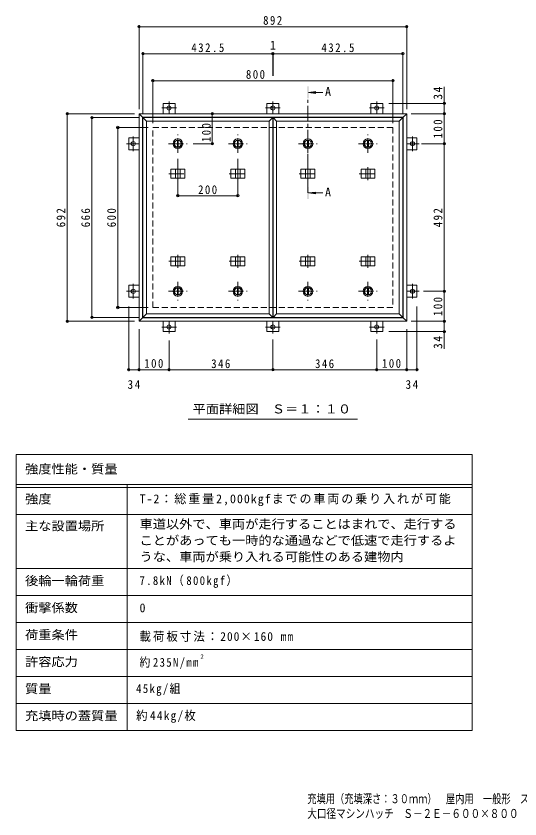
# Model space of a CAD drawing. Units: millimetres at full size, sheet at 1:10. Extents: x -1763 to 1949, y -1353 to 1323.
# Drawn here: x -1763 to -84, y -1353 to 1323 of the extents above; entities that cross this region are included whole.
import ezdxf
from ezdxf.enums import TextEntityAlignment as Align

# ---------------------------------------------------------------- set-up
doc = ezdxf.new("R2010")
doc.units = ezdxf.units.MM
doc.header["$LTSCALE"] = 10
doc.header["$PDMODE"] = 32
doc.header["$PDSIZE"] = 8
doc.linetypes.add('CHAIN1', pattern=[8, 5, -1, 1, -1])
doc.linetypes.add('DASHED2', pattern=[3, 2, -1])
for name, color, linetype, lineweight in [('0-1_躯体', 2, 'DASHED2', 9), ('0-2_仕上', 3, 'Continuous', 9), ('0-3_建具', 4, 'Continuous', 9), ('0-5_寸法', 4, 'Continuous', 9), ('0-C', 2, 'Continuous', 9), ('0-E', 3, 'Continuous', 9), ('0-F', 7, 'Continuous', 9), ('F-5_F-5ﾚｲﾔ', 7, 'Continuous', 9), ('F-F_F-Fﾚｲﾔ', 2, 'Continuous', 9)]:
    doc.layers.add(name, color=color, linetype=linetype, lineweight=lineweight)
doc.styles.add('ＭＳ ゴシック', font='')
doc.styles.get('ＭＳ ゴシック').set_extended_font_data('MS Gothic')

msp = doc.modelspace()

# ---------------------------------------------------------------- linework, layer by layer
at = {"layer": '0-1_躯体'}
for p, q in [((-1307.34, 351.59), (-1307.34, 951.59)), ((-1307.34, 951.59), (-507.34, 951.59)), ((-507.34, 951.59), (-507.34, 351.59)), ((-507.34, 351.59), (-1307.34, 351.59))]:
    msp.add_line(p, q, dxfattribs=at)
at = {"layer": '0-2_仕上'}
for p, q in [((-1340.34, 984.59), (-1328.34, 972.59)), ((-1340.34, 318.59), (-1340.34, 984.59)), ((-1340.34, 984.59), (-907.84, 984.59)), ((-1328.34, 972.59), (-919.84, 972.59)), ((-907.84, 318.59), (-907.84, 984.59)), ((-906.84, 984.59), (-894.84, 972.59)), ((-906.84, 318.59), (-906.84, 984.59)), ((-906.84, 984.59), (-474.34, 984.59)), ((-894.84, 972.59), (-486.34, 972.59)), ((-474.34, 318.59), (-474.34, 984.59)), ((-919.84, 330.59), (-1328.34, 330.59)), ((-907.84, 318.59), (-919.84, 330.59)), ((-486.34, 330.59), (-894.84, 330.59)), ((-474.34, 318.59), (-486.34, 330.59)), ((-907.84, 318.59), (-1340.34, 318.59)), ((-474.34, 318.59), (-906.84, 318.59))]:
    msp.add_line(p, q, dxfattribs=at)
for points in [[(-1340.34, 318.59), (-1328.34, 330.59), (-1328.34, 972.59)], [(-919.84, 330.59), (-919.84, 972.59), (-907.84, 984.59)], [(-906.84, 318.59), (-894.84, 330.59), (-894.84, 972.59)], [(-486.34, 330.59), (-486.34, 972.59), (-474.34, 984.59)]]:
    msp.add_lwpolyline(points, dxfattribs=at)
at = {"layer": '0-3_建具', "color": 2}
for p, q in [((-1353.34, 997.59), (-1341.34, 985.59)), ((-1353.34, 305.59), (-1353.34, 997.59)), ((-1353.34, 997.59), (-461.34, 997.59)), ((-473.34, 985.59), (-461.34, 997.59)), ((-461.34, 997.59), (-461.34, 305.59)), ((-1341.34, 317.59), (-1341.34, 985.59)), ((-1341.34, 985.59), (-473.34, 985.59)), ((-473.34, 317.59), (-473.34, 985.59)), ((-1341.34, 317.59), (-1353.34, 305.59)), ((-461.34, 305.59), (-1353.34, 305.59)), ((-473.34, 317.59), (-1341.34, 317.59)), ((-473.34, 317.59), (-461.34, 305.59))]:
    msp.add_line(p, q, dxfattribs=at)
at = {"layer": '0-3_建具'}
for p, q in [((-1247.18, 812.59), (-1247.18, 782.59)), ((-1247.18, 812.59), (-1201, 812.59)), ((-1231.59, 812.59), (-1231.59, 782.59)), ((-1216.59, 812.59), (-1216.59, 782.59)), ((-1201, 812.59), (-1201, 782.59)), ((-1047.18, 812.59), (-1047.18, 782.59)), ((-1047.18, 812.59), (-1001, 812.59)), ((-1031.59, 812.59), (-1031.59, 782.59)), ((-1016.59, 812.59), (-1016.59, 782.59)), ((-1001, 812.59), (-1001, 782.59)), ((-813.68, 812.59), (-813.68, 782.59)), ((-813.68, 812.59), (-767.5, 812.59)), ((-798.09, 812.59), (-798.09, 782.59)), ((-783.09, 812.59), (-783.09, 782.59)), ((-767.5, 812.59), (-767.5, 782.59)), ((-613.68, 812.59), (-613.68, 782.59)), ((-613.68, 812.59), (-567.5, 812.59)), ((-598.09, 812.59), (-598.09, 782.59)), ((-583.09, 812.59), (-583.09, 782.59)), ((-567.5, 812.59), (-567.5, 782.59)), ((-1247.18, 782.59), (-1201, 782.59)), ((-1047.18, 782.59), (-1001, 782.59)), ((-813.68, 782.59), (-767.5, 782.59)), ((-613.68, 782.59), (-567.5, 782.59)), ((-1247.18, 490.59), (-1247.18, 520.59)), ((-1247.18, 520.59), (-1201, 520.59)), ((-1231.59, 490.59), (-1231.59, 520.59)), ((-1216.59, 490.59), (-1216.59, 520.59)), ((-1201, 490.59), (-1201, 520.59)), ((-1047.18, 490.59), (-1047.18, 520.59)), ((-1047.18, 520.59), (-1001, 520.59)), ((-1031.59, 490.59), (-1031.59, 520.59)), ((-1016.59, 490.59), (-1016.59, 520.59)), ((-1001, 490.59), (-1001, 520.59)), ((-813.68, 490.59), (-813.68, 520.59)), ((-813.68, 520.59), (-767.5, 520.59)), ((-798.09, 490.59), (-798.09, 520.59)), ((-783.09, 490.59), (-783.09, 520.59)), ((-767.5, 490.59), (-767.5, 520.59)), ((-613.68, 490.59), (-613.68, 520.59)), ((-613.68, 520.59), (-567.5, 520.59)), ((-598.09, 490.59), (-598.09, 520.59)), ((-583.09, 490.59), (-583.09, 520.59)), ((-567.5, 490.59), (-567.5, 520.59)), ((-1247.18, 490.59), (-1201, 490.59)), ((-1047.18, 490.59), (-1001, 490.59)), ((-813.68, 490.59), (-767.5, 490.59)), ((-613.68, 490.59), (-567.5, 490.59))]:
    msp.add_line(p, q, dxfattribs=at)
at = {"layer": '0-3_建具', "linetype": 'CHAIN1'}
for p, q in [((-1224.09, 819.71), (-1224.09, 776.47)), ((-1024.09, 819.71), (-1024.09, 776.47)), ((-790.59, 819.71), (-790.59, 776.47)), ((-590.59, 819.71), (-590.59, 776.47)), ((-1253.5, 797.59), (-1194.68, 797.59)), ((-1053.5, 797.59), (-994.68, 797.59)), ((-820, 797.59), (-761.18, 797.59)), ((-620, 797.59), (-561.18, 797.59)), ((-1224.09, 483.47), (-1224.09, 526.71)), ((-1024.09, 483.47), (-1024.09, 526.71)), ((-790.59, 483.47), (-790.59, 526.71)), ((-590.59, 483.47), (-590.59, 526.71)), ((-1253.5, 505.59), (-1194.68, 505.59)), ((-1053.5, 505.59), (-994.68, 505.59)), ((-820, 505.59), (-761.18, 505.59)), ((-620, 505.59), (-561.18, 505.59))]:
    msp.add_line(p, q, dxfattribs=at)
at = {"layer": '0-5_寸法'}
for p, q in [((-788.59, 1068.41), (-763.8, 1071.67)), ((-788.59, 1068.41), (-763.8, 1065.14)), ((-788.59, 1068.41), (-741.12, 1068.41)), ((-788.59, 733.28), (-763.8, 736.54)), ((-788.59, 733.28), (-763.8, 730.02)), ((-788.59, 733.28), (-741.12, 733.28))]:
    msp.add_line(p, q, dxfattribs=at)
at = {"layer": '0-5_寸法', "linetype": 'CHAIN1'}
msp.add_line((-790.59, 733.28), (-790.59, 1048.41), dxfattribs=at)
at = {"layer": '0-5_寸法', "color": 7}
msp.add_line((-1189.87, -20.19), (-624.81, -20.19), dxfattribs=at)
at = {"layer": '0-5_寸法'}
for points in [[(-788.59, 1088.41), (-792.59, 1088.41), (-788.59, 1048.41), (-792.59, 1048.41)], [(-788.59, 713.28), (-792.59, 713.28), (-788.59, 753.28), (-792.59, 753.28)]]:
    msp.add_solid(points, dxfattribs=at)
at = {"layer": '0-C', "linetype": 'CHAIN1'}
for p, q in [((-1224.09, 866.59), (-1224.09, 928.59)), ((-1024.09, 866.59), (-1024.09, 928.59)), ((-790.59, 866.59), (-790.59, 928.59)), ((-590.59, 866.59), (-590.59, 928.59)), ((-1255.09, 897.59), (-1193.09, 897.59)), ((-1055.09, 897.59), (-993.09, 897.59)), ((-821.59, 897.59), (-759.59, 897.59)), ((-621.59, 897.59), (-559.59, 897.59)), ((-1224.09, 436.59), (-1224.09, 374.59)), ((-1024.09, 436.59), (-1024.09, 374.59)), ((-790.59, 436.59), (-790.59, 374.59)), ((-590.59, 436.59), (-590.59, 374.59)), ((-1255.09, 405.59), (-1193.09, 405.59)), ((-1055.09, 405.59), (-993.09, 405.59)), ((-821.59, 405.59), (-759.59, 405.59)), ((-621.59, 405.59), (-559.59, 405.59))]:
    msp.add_line(p, q, dxfattribs=at)
at = {"layer": '0-C'}
for p, q in [((-1225.59, 908.99), (-1225.59, 886.19)), ((-1222.59, 908.99), (-1222.59, 886.19)), ((-1025.59, 908.99), (-1025.59, 886.19)), ((-1022.59, 908.99), (-1022.59, 886.19)), ((-792.09, 908.99), (-792.09, 886.19)), ((-789.09, 908.99), (-789.09, 886.19)), ((-592.09, 908.99), (-592.09, 886.19)), ((-589.09, 908.99), (-589.09, 886.19)), ((-1225.59, 394.19), (-1225.59, 416.99)), ((-1222.59, 394.19), (-1222.59, 416.99)), ((-1025.59, 394.19), (-1025.59, 416.99)), ((-1022.59, 394.19), (-1022.59, 416.99)), ((-792.09, 394.19), (-792.09, 416.99)), ((-789.09, 394.19), (-789.09, 416.99)), ((-592.09, 394.19), (-592.09, 416.99)), ((-589.09, 394.19), (-589.09, 416.99))]:
    msp.add_line(p, q, dxfattribs=at)
for centre, radius in [((-1224.09, 897.59), 16), ((-1024.09, 897.59), 16), ((-790.59, 897.59), 16), ((-590.59, 897.59), 16), ((-1224.09, 897.59), 12), ((-1224.09, 897.59), 11.5), ((-1024.09, 897.59), 12), ((-1024.09, 897.59), 11.5), ((-790.59, 897.59), 12), ((-790.59, 897.59), 11.5), ((-590.59, 897.59), 12), ((-590.59, 897.59), 11.5), ((-1224.09, 405.59), 16), ((-1224.09, 405.59), 12), ((-1224.09, 405.59), 11.5), ((-1024.09, 405.59), 16), ((-1024.09, 405.59), 12), ((-1024.09, 405.59), 11.5), ((-790.59, 405.59), 16), ((-790.59, 405.59), 12), ((-790.59, 405.59), 11.5), ((-590.59, 405.59), 16), ((-590.59, 405.59), 12), ((-590.59, 405.59), 11.5)]:
    msp.add_circle(centre, radius, dxfattribs=at)
at = {"layer": '0-E'}
for p, q in [((-1273.34, 1031.79), (-1233.34, 1031.79)), ((-1273.34, 1031.79), (-1273.34, 997.59)), ((-1233.34, 1031.79), (-1233.34, 997.59)), ((-927.34, 1031.79), (-887.34, 1031.79)), ((-927.34, 1031.79), (-927.34, 997.59)), ((-887.34, 1031.79), (-887.34, 997.59)), ((-581.34, 1031.79), (-541.34, 1031.79)), ((-581.34, 1031.79), (-581.34, 997.59)), ((-541.34, 1031.79), (-541.34, 997.59)), ((-1387.54, 877.59), (-1387.54, 917.59)), ((-1387.54, 917.59), (-1353.34, 917.59)), ((-427.14, 917.59), (-461.34, 917.59)), ((-427.14, 917.59), (-427.14, 877.59)), ((-1387.54, 877.59), (-1353.34, 877.59)), ((-427.14, 877.59), (-461.34, 877.59)), ((-1387.54, 385.59), (-1387.54, 425.59)), ((-1387.54, 425.59), (-1353.34, 425.59)), ((-427.14, 425.59), (-461.34, 425.59)), ((-427.14, 425.59), (-427.14, 385.59)), ((-1387.54, 385.59), (-1353.34, 385.59)), ((-427.14, 385.59), (-461.34, 385.59)), ((-1273.34, 271.39), (-1273.34, 305.59)), ((-1233.34, 271.39), (-1233.34, 305.59)), ((-927.34, 271.39), (-927.34, 305.59)), ((-887.34, 271.39), (-887.34, 305.59)), ((-581.34, 271.39), (-581.34, 305.59)), ((-541.34, 271.39), (-541.34, 305.59)), ((-1233.34, 271.39), (-1273.34, 271.39)), ((-887.34, 271.39), (-927.34, 271.39)), ((-541.34, 271.39), (-581.34, 271.39))]:
    msp.add_line(p, q, dxfattribs=at)
at = {"layer": '0-E', "linetype": 'CHAIN1'}
for p, q in [((-1253.34, 1038.76), (-1253.34, 997.59)), ((-907.34, 1038.76), (-907.34, 997.59)), ((-561.34, 1038.76), (-561.34, 997.59)), ((-1228.96, 1016.79), (-1277.72, 1016.79)), ((-882.96, 1016.79), (-931.72, 1016.79)), ((-536.96, 1016.79), (-585.72, 1016.79)), ((-1372.54, 921.97), (-1372.54, 873.21)), ((-442.14, 873.21), (-442.14, 921.97)), ((-1394.51, 897.59), (-1353.34, 897.59)), ((-420.17, 897.59), (-461.34, 897.59)), ((-1372.54, 429.97), (-1372.54, 381.21)), ((-442.14, 381.21), (-442.14, 429.97)), ((-1394.51, 405.59), (-1353.34, 405.59)), ((-420.17, 405.59), (-461.34, 405.59)), ((-1253.34, 264.42), (-1253.34, 305.59)), ((-907.34, 264.42), (-907.34, 305.59)), ((-561.34, 264.42), (-561.34, 305.59)), ((-1277.72, 286.39), (-1228.96, 286.39)), ((-931.72, 286.39), (-882.96, 286.39)), ((-585.72, 286.39), (-536.96, 286.39))]:
    msp.add_line(p, q, dxfattribs=at)
at = {"layer": '0-E'}
for centre in [(-1253.34, 1016.79), (-907.34, 1016.79), (-561.34, 1016.79), (-1372.54, 897.59), (-442.14, 897.59), (-1372.54, 405.59), (-442.14, 405.59), (-1253.34, 286.39), (-907.34, 286.39), (-561.34, 286.39)]:
    msp.add_circle(centre, 7, dxfattribs=at)
at = {"layer": '0-F'}
for p, q in [((-1353.34, 1012.59), (-1353.34, 1292.59)), ((-1353.34, 1287.59), (-461.34, 1287.59)), ((-461.34, 1012.59), (-461.34, 1292.59)), ((-1340.34, 999.59), (-1340.34, 1202.59)), ((-1340.34, 1197.59), (-907.84, 1197.59)), ((-907.84, 1200.59), (-907.84, 1123.69)), ((-907.84, 1197.59), (-906.84, 1197.59)), ((-906.84, 1200.59), (-906.84, 1123.69)), ((-906.84, 1197.59), (-474.34, 1197.59)), ((-474.34, 999.59), (-474.34, 1202.59)), ((-1307.34, 966.59), (-1307.34, 1112.59)), ((-1307.34, 1107.59), (-507.34, 1107.59)), ((-507.34, 966.59), (-507.34, 1112.59)), ((-336.36, 1031.79), (-336.36, 1086.97)), ((-331.36, 1031.79), (-521.34, 1031.79)), ((-336.36, 997.59), (-336.36, 1031.79)), ((-1368.34, 997.59), (-1597.6, 997.59)), ((-1592.6, 305.59), (-1592.6, 997.59)), ((-1109.17, 997.59), (-1109.17, 897.59)), ((-446.34, 997.59), (-331.36, 997.59)), ((-336.36, 897.59), (-336.36, 997.59)), ((-1355.34, 984.59), (-1515.13, 984.59)), ((-1510.13, 318.59), (-1510.13, 984.59)), ((-1322.34, 951.59), (-1428.96, 951.59)), ((-1423.96, 351.59), (-1423.96, 951.59)), ((-1106.17, 897.59), (-1173.09, 897.59)), ((-412.41, 897.59), (-331.36, 897.59)), ((-336.36, 405.59), (-336.36, 897.59)), ((-1224.09, 721.29), (-1224.09, 846.59)), ((-1024.09, 721.29), (-1024.09, 846.59)), ((-1224.09, 724.29), (-1024.09, 724.29)), ((-405.82, 405.59), (-331.36, 405.59)), ((-336.36, 305.59), (-336.36, 405.59)), ((-1322.34, 351.59), (-1428.96, 351.59)), ((-1387.54, 139.22), (-1387.54, 354.38)), ((-427.14, 139.22), (-427.14, 354.38)), ((-1368.34, 305.59), (-1597.6, 305.59)), ((-1355.34, 318.59), (-1515.13, 318.59)), ((-446.34, 305.59), (-331.36, 305.59)), ((-336.36, 305.59), (-336.36, 271.39)), ((-1353.34, 279.38), (-1353.34, 139.22)), ((-331.36, 271.39), (-521.34, 271.39)), ((-461.34, 279.38), (-461.34, 139.22)), ((-336.36, 271.39), (-336.36, 213.44)), ((-1253.34, 242.08), (-1253.34, 139.22)), ((-907.34, 141.22), (-907.34, 244.42)), ((-561.34, 245.45), (-561.34, 139.22)), ((-1387.54, 144.22), (-1353.34, 144.22)), ((-1353.34, 144.22), (-1253.34, 144.22)), ((-1253.34, 144.22), (-907.34, 144.22)), ((-907.34, 144.22), (-561.34, 144.22)), ((-561.34, 144.22), (-461.34, 144.22)), ((-461.34, 144.22), (-427.14, 144.22))]:
    msp.add_line(p, q, dxfattribs=at)
for p in [(-1353.34, 1287.59), (-461.34, 1287.59), (-1340.34, 1197.59), (-907.84, 1197.59), (-906.84, 1197.59), (-474.34, 1197.59), (-1307.34, 1107.59), (-507.34, 1107.59), (-336.36, 1031.79), (-1592.6, 997.59), (-1109.17, 997.59), (-336.36, 997.59), (-1510.13, 984.59), (-1423.96, 951.59), (-1109.17, 897.59), (-336.36, 897.59), (-1224.09, 724.29), (-1024.09, 724.29), (-336.36, 405.59), (-1423.96, 351.59), (-1510.13, 318.59), (-1592.6, 305.59), (-336.36, 305.59), (-336.36, 271.39), (-1387.54, 144.22), (-1353.34, 144.22), (-1253.34, 144.22), (-907.34, 144.22), (-561.34, 144.22), (-461.34, 144.22), (-427.14, 144.22)]:
    msp.add_point(p, dxfattribs=at)
at = {"layer": 'F-5_F-5ﾚｲﾔ'}
for p, q in [((-243, -138), (-243, -1058)), ((-1763, -338), (-243, -338)), ((-1763, -518), (-243, -518))]:
    msp.add_line(p, q, dxfattribs=at)
at = {"layer": 'F-F_F-Fﾚｲﾔ', "color": 7}
for p, q in [((-1763, -138), (-1763, -1058)), ((-1763, -138), (-243, -138)), ((-1763, -238), (-243, -238)), ((-1393, -238), (-1393, -1058)), ((-1763, -248), (-243, -248)), ((-1763, -338), (-243, -338)), ((-1763, -518), (-243, -518)), ((-1763, -608), (-243, -608)), ((-1763, -698), (-243, -698)), ((-243, -788), (-1763, -788)), ((-243, -878), (-1763, -878)), ((-243, -968), (-1763, -968)), ((-243, -1058), (-1763, -1058))]:
    msp.add_line(p, q, dxfattribs=at)

# ---------------------------------------------------------------- texts
at = {"layer": '0-5_寸法', "color": 2, "style": 'ＭＳ ゴシック'}
for p in [(-733.56, 1048.01), (-733.56, 712.89)]:
    msp.add_text('A', height=29.33, dxfattribs=at).set_placement(p, align=Align.BOTTOM_LEFT)
at = {"layer": '0-5_寸法', "color": 2, "style": 'ＭＳ ゴシック', "width": 1.1}
msp.add_text('平面詳細図\u3000Ｓ＝１：１０', height=29.33, dxfattribs=at).set_placement((-1174.84, -10.38), align=Align.BOTTOM_LEFT)
at = {"layer": '0-F', "color": 2, "style": 'ＭＳ ゴシック'}
msp.add_text('1', height=29.33, dxfattribs=at).set_placement((-917.34, 1202.59), align=Align.BOTTOM_LEFT)
at = {"layer": '0-F', "color": 2, "char_height": 29.33, "attachment_point": 7, "style": 'ＭＳ ゴシック'}
for s, insert in [('\\T1.27;\\W0.9;892', (-939.84, 1293.59)), ('\\T1.28;\\W0.9;432.5', (-1179.09, 1202.59)), ('\\T1.28;\\W0.9;432.5', (-745.59, 1202.59)), ('\\T1.27;\\W0.9;800', (-997.07, 1113.59)), ('\\T1.27;\\W0.9;200', (-1156.59, 729.29)), ('\\T1.27;\\W0.9;100', (-1335.84, 150.22)), ('\\T1.27;\\W0.9;346', (-1112.84, 149.22)), ('\\T1.27;\\W0.9;346', (-766.84, 149.22)), ('\\T1.27;\\W0.9;100', (-543.84, 150.22)), ('\\T1.27;\\W0.95;34', (-1391.69, 80)), ('\\T1.27;\\W0.95;34', (-465.49, 80))]:
    msp.add_mtext(s, dxfattribs=dict(at, insert=insert))
at = {"layer": '0-F', "color": 2, "char_height": 29.33, "attachment_point": 7, "rotation": 90, "style": 'ＭＳ ゴシック'}
for s, insert in [('\\T1.27;\\W0.95;34', (-342.36, 1044.47)), ('\\T1.27;\\W0.9;100', (-1114.17, 902.68)), ('\\T1.27;\\W0.9;100', (-342.36, 915.09)), ('\\T1.27;\\W0.9;692', (-1598.6, 619.09)), ('\\T1.27;\\W0.9;666', (-1516.13, 619.09)), ('\\T1.27;\\W0.9;600', (-1429.96, 619.09)), ('\\T1.27;\\W0.9;492', (-342.36, 619.09)), ('\\T1.27;\\W0.9;100', (-342.36, 323.09)), ('\\T1.27;\\W0.95;34', (-342.36, 213.44))]:
    msp.add_mtext(s, dxfattribs=dict(at, insert=insert))
at = {"layer": 'F-5_F-5ﾚｲﾔ', "color": 6, "style": 'ＭＳ ゴシック'}
msp.add_text('2', height=14.66, dxfattribs=at).set_placement((-1148.94, -823.78), align=Align.BOTTOM_LEFT)
at = {"layer": 'F-5_F-5ﾚｲﾔ', "color": 2, "style": 'ＭＳ ゴシック'}
for s, width, p in [('充填用（充填深さ：３０ｍｍ）\u3000屋内用\u3000一般形\u3000スチール製\u3000ステンレス目地', 0.75, (-792.72, -1309.74)), ('大口径マシンハッチ\u3000Ｓ－２Ｅ－６００×８００', 0.8, (-792.72, -1358.94))]:
    msp.add_text(s, height=29.33, dxfattribs=dict(at, width=width)).set_placement(p, align=Align.BOTTOM_LEFT)
at = {"layer": 'F-F_F-Fﾚｲﾔ', "style": 'ＭＳ ゴシック', "width": 1.1}
for s, p in [('強度性能・質量', (-1733, -210.57)), ('強度', (-1733, -310.5)), ('主な設置場所', (-1733, -400.5)), ('車道以外で、車両が走行することはまれで、走行する', (-1351.67, -394.07)), ('ことがあっても一時的な通過などで低速で走行するよ', (-1351.67, -448.55)), ('うな、車両が乗り入れる可能性のある建物内', (-1351.67, -503.04)), ('後輪一輪荷重', (-1733, -583)), ('衝撃係数', (-1733, -673)), ('荷重条件', (-1733, -763)), ('許容応力', (-1733, -853)), ('質量', (-1733, -943)), ('充填時の蓋質量', (-1733, -1033))]:
    msp.add_text(s, height=29.33, dxfattribs=at).set_placement(p, align=Align.BOTTOM_LEFT)
at = {"layer": 'F-F_F-Fﾚｲﾔ', "style": 'ＭＳ ゴシック'}
msp.add_text('0', height=29.33, dxfattribs=at).set_placement((-1351.67, -673), align=Align.BOTTOM_LEFT)
at = {"layer": 'F-F_F-Fﾚｲﾔ', "char_height": 29.33, "attachment_point": 7, "style": 'ＭＳ ゴシック'}
for s, insert in [('\\T1.16;T-2：総重量2,000kgfまでの車両の乗り入れが可能', (-1351.67, -310.5)), ('\\T1.24;\\W0.9;7.8kN（800kgf）', (-1351.67, -583)), ('\\T1.18;\\W0.95;載荷板寸法：200×160\\~mm', (-1351.67, -763)), ('\\T1.24;\\W0.9;約235N/mm', (-1351.67, -853)), ('\\T1.24;\\W0.9;45kg/組', (-1362.92, -943)), ('\\T1.21;\\W0.95;約44kg/枚', (-1362.92, -1033))]:
    msp.add_mtext(s, dxfattribs=dict(at, insert=insert))

doc.saveas('drawing.dxf')
